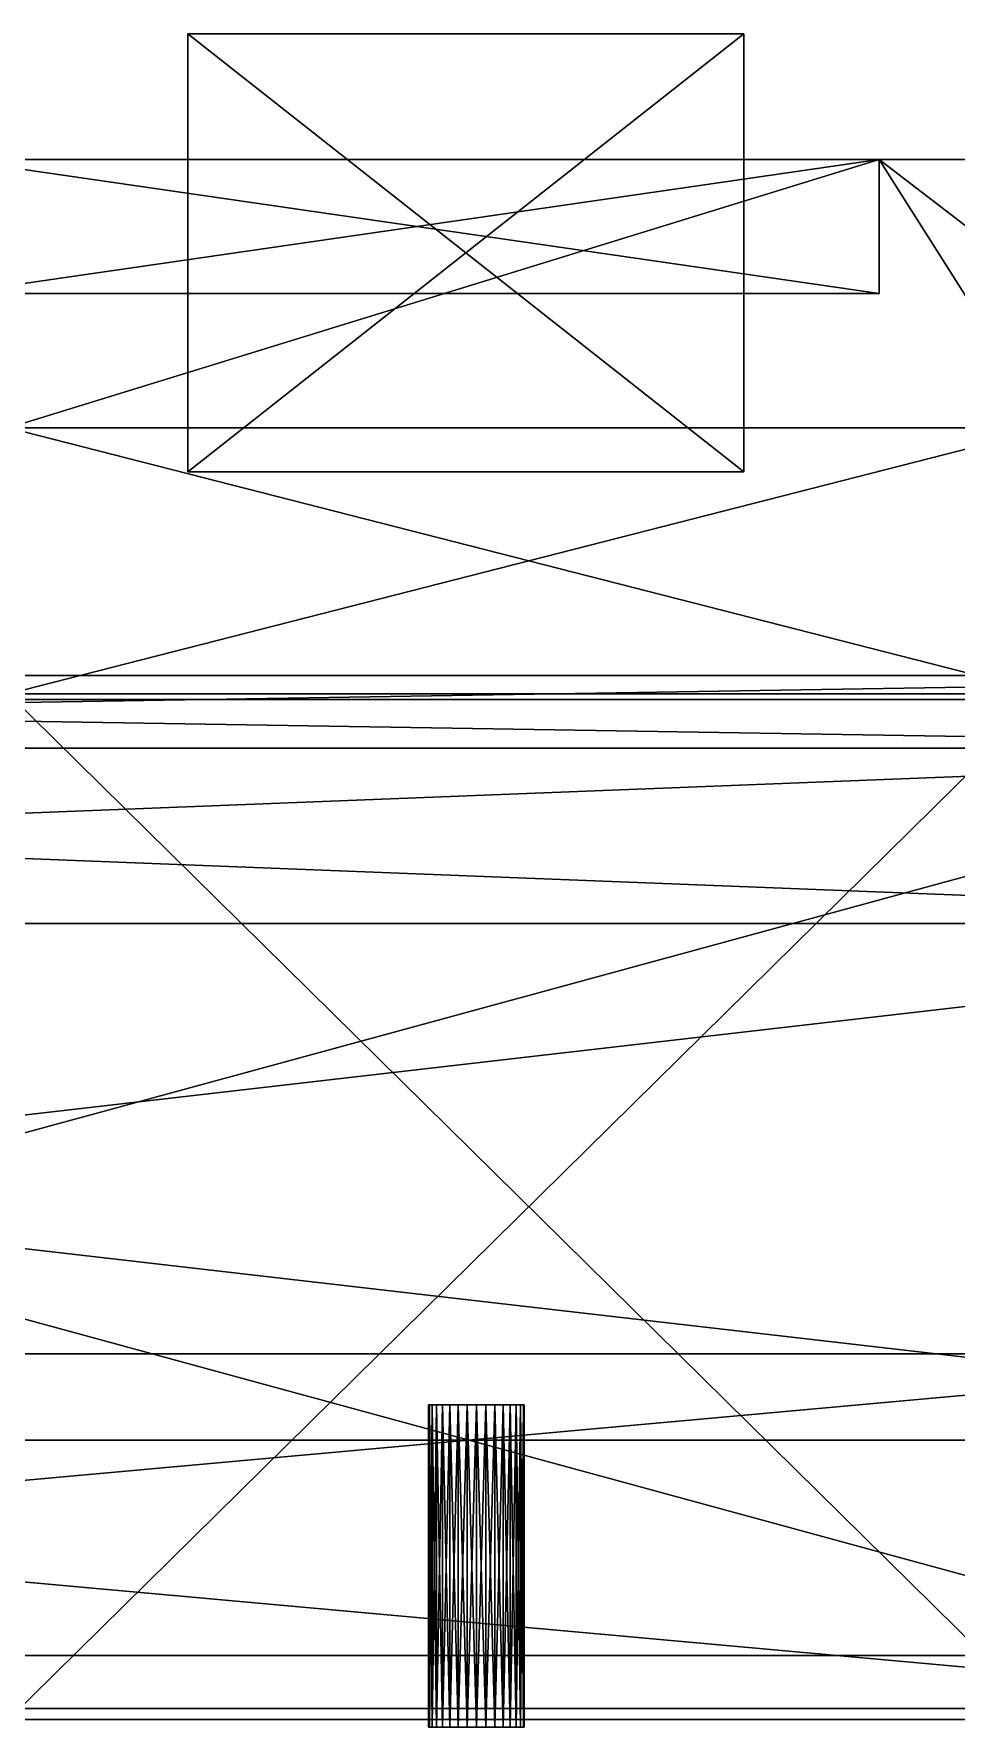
# Model space of a CAD drawing. Header units: metres. Extents: x -65 to 47, y 1 to 19.
# Drawn here: x -1.99 to 7.65, y 1.33 to 19.04 of the extents above; entities that cross this region are included whole.
import ezdxf

# ---------------------------------------------------------------- set-up
doc = ezdxf.new("R2010")
doc.units = ezdxf.units.M

msp = doc.modelspace()

# ---------------------------------------------------------------- linework, layer by layer
at = {"layer": 'back'}
for points in [[(6.84397, 17.7264, -106.849), (-2.25657, 14.9202, -109.603), (-2.82234, 17.7264, -106.849)], [(-2.25657, 14.9202, -109.603), (6.84397, 17.7264, -106.849), (8.61917, 14.9202, -109.603)], [(10.4982, 14.9202, -109.603), (6.84397, 17.7264, -106.849), (8.62797, 17.7264, -106.627)], [(6.84397, 17.7264, -106.849), (10.4982, 14.9202, -109.603), (8.61917, 14.9202, -109.603)], [(-2.25657, 12.1382, -109.603), (8.61917, 14.9202, -109.603), (8.61917, 12.1382, -109.603)], [(8.61917, 14.9202, -109.603), (-2.25657, 12.1382, -109.603), (-2.25657, 14.9202, -109.603)], [(-2.25657, 12.1382, -109.603), (8.61917, 1.40639, -109.603), (-2.25658, 1.40639, -109.603)], [(8.61917, 1.40639, -109.603), (-2.25657, 12.1382, -109.603), (8.61917, 12.1382, -109.603)]]:
    msp.add_3dface(points, dxfattribs=at)
at = {"layer": 'Cube.005'}
for points in [[(-28.4474, 1.52413, 91.282), (12.5226, 5.23413, 91.282), (12.5226, 1.52413, 91.282)], [(12.5226, 5.23413, 91.282), (-28.4474, 1.52413, 91.282), (-28.4474, 5.23413, 91.282)], [(-28.4474, 5.23413, 114.572), (12.5226, 1.52413, 114.572), (12.5226, 5.23413, 114.572)], [(12.5226, 1.52413, 114.572), (-28.4474, 5.23413, 114.572), (-28.4474, 1.52413, 114.572)], [(12.5226, 5.23413, 91.282), (-28.4474, 5.23413, 114.572), (12.5226, 5.23413, 114.572)], [(-28.4474, 5.23413, 114.572), (12.5226, 5.23413, 91.282), (-28.4474, 5.23413, 91.282)], [(-28.4474, 1.52413, 91.282), (12.5226, 1.52413, 114.572), (-28.4474, 1.52413, 114.572)], [(12.5226, 1.52413, 114.572), (-28.4474, 1.52413, 91.282), (12.5226, 1.52413, 91.282)]]:
    msp.add_3dface(points, dxfattribs=at)
at = {"layer": 'Cube.007'}
for points in [[(11.2754, 12.0763, -120.565), (-25.8545, 12.0763, -120.17), (10.8144, 12.0763, -116.252)], [(-25.8545, 12.0763, -120.17), (11.2754, 12.0763, -120.565), (-25.3934, 12.0763, -124.484)], [(-25.8545, 12.0763, -120.17), (10.8144, 2.0763, -116.252), (10.8144, 12.0763, -116.252)], [(10.8144, 2.0763, -116.252), (-25.8545, 12.0763, -120.17), (-25.8545, 2.0763, -120.17)], [(14.5336, 12.0763, -151.053), (-25.3934, 12.0763, -124.484), (11.2754, 12.0763, -120.565)], [(-25.3934, 12.0763, -124.484), (14.5336, 12.0763, -151.053), (-22.1353, 12.0763, -154.972)], [(-22.1353, 2.0763, -154.972), (14.5336, 12.0763, -151.053), (14.5336, 2.0763, -151.053)], [(14.5336, 12.0763, -151.053), (-22.1353, 2.0763, -154.972), (-22.1353, 12.0763, -154.972)], [(-25.8545, 2.0763, -120.17), (11.2754, 2.0763, -120.565), (10.8144, 2.0763, -116.252)], [(11.2754, 2.0763, -120.565), (-25.8545, 2.0763, -120.17), (-25.3934, 2.0763, -124.484)], [(-25.3934, 2.0763, -124.484), (14.5336, 2.0763, -151.053), (11.2754, 2.0763, -120.565)], [(14.5336, 2.0763, -151.053), (-25.3934, 2.0763, -124.484), (-22.1353, 2.0763, -154.972)]]:
    msp.add_3dface(points, dxfattribs=at)
at = {"layer": 'Cube.011'}
for points in [[(-2.25658, 1.40639, 98.8857), (8.61917, 1.40639, 100.397), (-2.25657, 1.40639, 100.397)], [(8.61917, 1.40639, 100.397), (-2.25658, 1.40639, 98.8857), (8.61917, 1.40639, 98.8857)], [(-2.25658, 1.40639, 41.5326), (8.61917, 1.40639, 98.8857), (-2.25658, 1.40639, 98.8857)], [(8.61917, 1.40639, 98.8857), (-2.25658, 1.40639, 41.5326), (8.61917, 1.40639, 41.5326)], [(-2.25658, 1.40639, -109.603), (8.61917, 1.40639, -108.322), (-2.25658, 1.40639, -108.322)], [(8.61917, 1.40639, -108.322), (-2.25658, 1.40639, -109.603), (8.61917, 1.40639, -109.603)], [(-2.25658, 1.40639, -92.2717), (8.61917, 1.40639, -63.0661), (-2.25658, 1.40639, -63.0661)], [(8.61917, 1.40639, -63.0661), (-2.25658, 1.40639, -92.2717), (8.61917, 1.40639, -92.2717)], [(-2.25658, 1.40639, -108.322), (8.61917, 1.40639, -92.2717), (-2.25658, 1.40639, -92.2717)], [(8.61917, 1.40639, -92.2717), (-2.25658, 1.40639, -108.322), (8.61917, 1.40639, -108.322)], [(-2.25658, 1.40639, -63.0661), (8.61917, 1.40639, -33.0483), (-2.25658, 1.40639, -33.0483)], [(8.61917, 1.40639, -33.0483), (-2.25658, 1.40639, -63.0661), (8.61917, 1.40639, -63.0661)], [(-2.25658, 1.40639, -33.0483), (8.61917, 1.40639, -4.11331), (-2.25658, 1.40639, -4.11331)], [(8.61917, 1.40639, -4.11331), (-2.25658, 1.40639, -33.0483), (8.61917, 1.40639, -33.0483)], [(-2.25658, 1.40639, -4.11331), (8.61917, 1.40639, 13.742), (-2.25658, 1.40639, 13.742)], [(8.61917, 1.40639, 13.742), (-2.25658, 1.40639, -4.11331), (8.61917, 1.40639, -4.11331)], [(-2.25658, 1.40639, 13.742), (8.61917, 1.40639, 41.5326), (-2.25658, 1.40639, 41.5326)], [(8.61917, 1.40639, 41.5326), (-2.25658, 1.40639, 13.742), (8.61917, 1.40639, 13.742)]]:
    msp.add_3dface(points, dxfattribs=at)
at = {"layer": 'Cube.031'}
for points in [[(-31.5457, 4.32833, 115.691), (15.2621, 4.32833, 117.182), (-31.5457, 4.32833, 117.182)], [(15.2621, 4.32833, 117.182), (-31.5457, 4.32833, 115.691), (15.2621, 4.32833, 115.691)], [(-31.5457, 4.32833, 57.1824), (15.2621, 4.32833, 58.8029), (-31.5457, 4.32833, 58.8029)], [(15.2621, 4.32833, 58.8029), (-31.5457, 4.32833, 57.1824), (15.2621, 4.32833, 57.1824)]]:
    msp.add_3dface(points, dxfattribs=at)
at = {"layer": 'Cube.032'}
for points in [[(-0.3805, 14.4607, -6.09012), (-0.3805, 19.0407, -4.10012), (-0.3805, 19.0407, -6.09012)], [(-0.3805, 19.0407, -4.10012), (-0.3805, 14.4607, -6.09012), (-0.3805, 14.4607, -4.10012)], [(-0.3805, 14.4607, -6.09012), (5.4295, 19.0407, -6.09012), (5.4295, 14.4607, -6.09012)], [(5.4295, 19.0407, -6.09012), (-0.3805, 14.4607, -6.09012), (-0.3805, 19.0407, -6.09012)], [(-0.3805, 19.0407, -4.10012), (5.4295, 14.4607, -4.10012), (5.4295, 19.0407, -4.10012)], [(5.4295, 14.4607, -4.10012), (-0.3805, 19.0407, -4.10012), (-0.3805, 14.4607, -4.10012)], [(5.4295, 19.0407, -6.09012), (-0.3805, 19.0407, -4.10012), (5.4295, 19.0407, -4.10012)], [(-0.3805, 19.0407, -4.10012), (5.4295, 19.0407, -6.09012), (-0.3805, 19.0407, -6.09012)], [(5.4295, 14.4607, -4.10012), (5.4295, 19.0407, -6.09012), (5.4295, 19.0407, -4.10012)], [(5.4295, 19.0407, -6.09012), (5.4295, 14.4607, -4.10012), (5.4295, 14.4607, -6.09012)], [(-0.3805, 14.4607, -6.09012), (5.4295, 14.4607, -4.10012), (-0.3805, 14.4607, -4.10012)], [(5.4295, 14.4607, -4.10012), (-0.3805, 14.4607, -6.09012), (5.4295, 14.4607, -6.09012)]]:
    msp.add_3dface(points, dxfattribs=at)
at = {"layer": 'Cylinder.003'}
for points in [[(2.13436, 1.32802, 116.245), (2.14397, 4.69802, 116.343), (2.13436, 4.69802, 116.245)], [(2.14397, 4.69802, 116.343), (2.13436, 1.32802, 116.245), (2.14397, 1.32802, 116.343)], [(2.14397, 1.32802, 116.147), (2.13436, 4.69802, 116.245), (2.14397, 4.69802, 116.147)], [(2.13436, 4.69802, 116.245), (2.14397, 1.32802, 116.147), (2.13436, 1.32802, 116.245)], [(3.13436, 4.69802, 116.245), (2.13436, 4.69802, 116.245), (2.14397, 4.69802, 116.343)], [(3.12475, 4.69802, 116.147), (2.13436, 4.69802, 116.245), (3.13436, 4.69802, 116.245)], [(3.12475, 4.69802, 116.147), (2.14397, 4.69802, 116.147), (2.13436, 4.69802, 116.245)], [(2.14397, 1.32802, 116.343), (2.17242, 4.69802, 116.436), (2.14397, 4.69802, 116.343)], [(2.17242, 4.69802, 116.436), (2.14397, 1.32802, 116.343), (2.17242, 1.32802, 116.436)], [(2.17242, 1.32802, 116.054), (2.14397, 4.69802, 116.147), (2.17242, 4.69802, 116.054)], [(2.14397, 4.69802, 116.147), (2.17242, 1.32802, 116.054), (2.14397, 1.32802, 116.147)], [(3.12475, 4.69802, 116.343), (2.14397, 4.69802, 116.343), (2.17242, 4.69802, 116.436)], [(3.13436, 4.69802, 116.245), (2.14397, 4.69802, 116.343), (3.12475, 4.69802, 116.343)], [(3.0963, 4.69802, 116.054), (2.14397, 4.69802, 116.147), (3.12475, 4.69802, 116.147)], [(3.0963, 4.69802, 116.054), (2.17242, 4.69802, 116.054), (2.14397, 4.69802, 116.147)], [(2.17242, 1.32802, 116.436), (2.21863, 4.69802, 116.523), (2.17242, 4.69802, 116.436)], [(2.21863, 4.69802, 116.523), (2.17242, 1.32802, 116.436), (2.21863, 1.32802, 116.523)], [(2.21863, 1.32802, 115.967), (2.17242, 4.69802, 116.054), (2.21863, 4.69802, 115.967)], [(2.17242, 4.69802, 116.054), (2.21863, 1.32802, 115.967), (2.17242, 1.32802, 116.054)], [(3.0963, 4.69802, 116.436), (2.17242, 4.69802, 116.436), (2.21863, 4.69802, 116.523)], [(3.12475, 4.69802, 116.343), (2.17242, 4.69802, 116.436), (3.0963, 4.69802, 116.436)], [(3.0501, 4.69802, 115.967), (2.17242, 4.69802, 116.054), (3.0963, 4.69802, 116.054)], [(3.0501, 4.69802, 115.967), (2.21863, 4.69802, 115.967), (2.17242, 4.69802, 116.054)], [(2.21863, 1.32802, 116.523), (2.28081, 4.69802, 116.599), (2.21863, 4.69802, 116.523)], [(2.28081, 4.69802, 116.599), (2.21863, 1.32802, 116.523), (2.28081, 1.32802, 116.599)], [(2.28081, 1.32802, 115.891), (2.21863, 4.69802, 115.967), (2.28081, 4.69802, 115.891)], [(2.21863, 4.69802, 115.967), (2.28081, 1.32802, 115.891), (2.21863, 1.32802, 115.967)], [(3.0501, 4.69802, 116.523), (2.21863, 4.69802, 116.523), (2.28081, 4.69802, 116.599)], [(3.0963, 4.69802, 116.436), (2.21863, 4.69802, 116.523), (3.0501, 4.69802, 116.523)], [(2.98791, 4.69802, 115.891), (2.21863, 4.69802, 115.967), (3.0501, 4.69802, 115.967)], [(2.98791, 4.69802, 115.891), (2.28081, 4.69802, 115.891), (2.21863, 4.69802, 115.967)], [(2.28081, 4.69802, 116.599), (2.35658, 1.32802, 116.661), (2.35658, 4.69802, 116.661)], [(2.35658, 1.32802, 116.661), (2.28081, 4.69802, 116.599), (2.28081, 1.32802, 116.599)], [(2.28081, 1.32802, 115.891), (2.35658, 4.69802, 115.829), (2.35658, 1.32802, 115.829)], [(2.35658, 4.69802, 115.829), (2.28081, 1.32802, 115.891), (2.28081, 4.69802, 115.891)], [(2.98791, 4.69802, 116.599), (2.28081, 4.69802, 116.599), (2.35658, 4.69802, 116.661)], [(3.0501, 4.69802, 116.523), (2.28081, 4.69802, 116.599), (2.98791, 4.69802, 116.599)], [(2.91215, 4.69802, 115.829), (2.28081, 4.69802, 115.891), (2.98791, 4.69802, 115.891)], [(2.91215, 4.69802, 115.829), (2.35658, 4.69802, 115.829), (2.28081, 4.69802, 115.891)], [(2.35658, 4.69802, 116.661), (2.44302, 1.32802, 116.707), (2.44302, 4.69802, 116.707)], [(2.44302, 1.32802, 116.707), (2.35658, 4.69802, 116.661), (2.35658, 1.32802, 116.661)], [(2.35658, 1.32802, 115.829), (2.44302, 4.69802, 115.783), (2.44302, 1.32802, 115.783)], [(2.44302, 4.69802, 115.783), (2.35658, 1.32802, 115.829), (2.35658, 4.69802, 115.829)], [(2.91215, 4.69802, 116.661), (2.35658, 4.69802, 116.661), (2.44302, 4.69802, 116.707)], [(2.98791, 4.69802, 116.599), (2.35658, 4.69802, 116.661), (2.91215, 4.69802, 116.661)], [(2.8257, 4.69802, 115.783), (2.35658, 4.69802, 115.829), (2.91215, 4.69802, 115.829)], [(2.8257, 4.69802, 115.783), (2.44302, 4.69802, 115.783), (2.35658, 4.69802, 115.829)], [(2.44302, 4.69802, 116.707), (2.53681, 1.32802, 116.735), (2.53681, 4.69802, 116.735)], [(2.53681, 1.32802, 116.735), (2.44302, 4.69802, 116.707), (2.44302, 1.32802, 116.707)], [(2.8257, 4.69802, 116.707), (2.44302, 4.69802, 116.707), (2.53681, 4.69802, 116.735)], [(2.91215, 4.69802, 116.661), (2.44302, 4.69802, 116.707), (2.8257, 4.69802, 116.707)], [(2.73191, 4.69802, 115.755), (2.44302, 4.69802, 115.783), (2.8257, 4.69802, 115.783)], [(2.73191, 4.69802, 115.755), (2.53682, 4.69802, 115.755), (2.44302, 4.69802, 115.783)], [(2.44302, 1.32802, 115.783), (2.53682, 4.69802, 115.755), (2.53682, 1.32802, 115.755)], [(2.53682, 4.69802, 115.755), (2.44302, 1.32802, 115.783), (2.44302, 4.69802, 115.783)], [(2.53681, 4.69802, 116.735), (2.63436, 1.32802, 116.745), (2.63436, 4.69802, 116.745)], [(2.63436, 1.32802, 116.745), (2.53681, 4.69802, 116.735), (2.53681, 1.32802, 116.735)], [(2.7319, 4.69802, 116.735), (2.53681, 4.69802, 116.735), (2.63436, 4.69802, 116.745)], [(2.8257, 4.69802, 116.707), (2.53681, 4.69802, 116.735), (2.7319, 4.69802, 116.735)], [(2.53682, 4.69802, 115.755), (2.73191, 4.69802, 115.755), (2.63436, 4.69802, 115.745)], [(2.53682, 1.32802, 115.755), (2.63436, 4.69802, 115.745), (2.63436, 1.32802, 115.745)], [(2.63436, 4.69802, 115.745), (2.53682, 1.32802, 115.755), (2.53682, 4.69802, 115.755)], [(2.63436, 1.32802, 115.745), (2.73191, 4.69802, 115.755), (2.73191, 1.32802, 115.755)], [(2.73191, 4.69802, 115.755), (2.63436, 1.32802, 115.745), (2.63436, 4.69802, 115.745)], [(2.63436, 4.69802, 116.745), (2.7319, 1.32802, 116.735), (2.7319, 4.69802, 116.735)], [(2.7319, 1.32802, 116.735), (2.63436, 4.69802, 116.745), (2.63436, 1.32802, 116.745)], [(2.7319, 4.69802, 116.735), (2.8257, 1.32802, 116.707), (2.8257, 4.69802, 116.707)], [(2.8257, 1.32802, 116.707), (2.7319, 4.69802, 116.735), (2.7319, 1.32802, 116.735)], [(2.73191, 1.32802, 115.755), (2.8257, 4.69802, 115.783), (2.8257, 1.32802, 115.783)], [(2.8257, 4.69802, 115.783), (2.73191, 1.32802, 115.755), (2.73191, 4.69802, 115.755)], [(2.8257, 1.32802, 115.783), (2.91215, 4.69802, 115.829), (2.91215, 1.32802, 115.829)], [(2.91215, 4.69802, 115.829), (2.8257, 1.32802, 115.783), (2.8257, 4.69802, 115.783)], [(2.8257, 4.69802, 116.707), (2.91215, 1.32802, 116.661), (2.91215, 4.69802, 116.661)], [(2.91215, 1.32802, 116.661), (2.8257, 4.69802, 116.707), (2.8257, 1.32802, 116.707)], [(2.91215, 1.32802, 115.829), (2.98791, 4.69802, 115.891), (2.98791, 1.32802, 115.891)], [(2.98791, 4.69802, 115.891), (2.91215, 1.32802, 115.829), (2.91215, 4.69802, 115.829)], [(2.91215, 4.69802, 116.661), (2.98791, 1.32802, 116.599), (2.98791, 4.69802, 116.599)], [(2.98791, 1.32802, 116.599), (2.91215, 4.69802, 116.661), (2.91215, 1.32802, 116.661)], [(3.0501, 1.32802, 115.967), (2.98791, 4.69802, 115.891), (3.0501, 4.69802, 115.967)], [(2.98791, 4.69802, 115.891), (3.0501, 1.32802, 115.967), (2.98791, 1.32802, 115.891)], [(2.98791, 1.32802, 116.599), (3.0501, 4.69802, 116.523), (2.98791, 4.69802, 116.599)], [(3.0501, 4.69802, 116.523), (2.98791, 1.32802, 116.599), (3.0501, 1.32802, 116.523)], [(3.0963, 1.32802, 116.054), (3.0501, 4.69802, 115.967), (3.0963, 4.69802, 116.054)], [(3.0501, 4.69802, 115.967), (3.0963, 1.32802, 116.054), (3.0501, 1.32802, 115.967)], [(3.0501, 1.32802, 116.523), (3.0963, 4.69802, 116.436), (3.0501, 4.69802, 116.523)], [(3.0963, 4.69802, 116.436), (3.0501, 1.32802, 116.523), (3.0963, 1.32802, 116.436)], [(3.12475, 1.32802, 116.147), (3.0963, 4.69802, 116.054), (3.12475, 4.69802, 116.147)], [(3.0963, 4.69802, 116.054), (3.12475, 1.32802, 116.147), (3.0963, 1.32802, 116.054)], [(3.0963, 1.32802, 116.436), (3.12475, 4.69802, 116.343), (3.0963, 4.69802, 116.436)], [(3.12475, 4.69802, 116.343), (3.0963, 1.32802, 116.436), (3.12475, 1.32802, 116.343)], [(3.13436, 1.32802, 116.245), (3.12475, 4.69802, 116.147), (3.13436, 4.69802, 116.245)], [(3.12475, 4.69802, 116.147), (3.13436, 1.32802, 116.245), (3.12475, 1.32802, 116.147)], [(3.12475, 1.32802, 116.343), (3.13436, 4.69802, 116.245), (3.12475, 4.69802, 116.343)], [(3.13436, 4.69802, 116.245), (3.12475, 1.32802, 116.343), (3.13436, 1.32802, 116.245)], [(2.13436, 1.32802, 116.245), (3.12475, 1.32802, 116.343), (2.14397, 1.32802, 116.343)], [(2.13436, 1.32802, 116.245), (3.13436, 1.32802, 116.245), (3.12475, 1.32802, 116.343)], [(2.13436, 1.32802, 116.245), (3.12475, 1.32802, 116.147), (3.13436, 1.32802, 116.245)], [(2.14397, 1.32802, 116.147), (3.12475, 1.32802, 116.147), (2.13436, 1.32802, 116.245)], [(2.14397, 1.32802, 116.343), (3.0963, 1.32802, 116.436), (2.17242, 1.32802, 116.436)], [(2.14397, 1.32802, 116.343), (3.12475, 1.32802, 116.343), (3.0963, 1.32802, 116.436)], [(2.17242, 1.32802, 116.054), (3.12475, 1.32802, 116.147), (2.14397, 1.32802, 116.147)], [(2.17242, 1.32802, 116.436), (3.0963, 1.32802, 116.436), (2.21863, 1.32802, 116.523)], [(2.17242, 1.32802, 116.054), (3.0963, 1.32802, 116.054), (3.12475, 1.32802, 116.147)], [(2.21863, 1.32802, 115.967), (3.0963, 1.32802, 116.054), (2.17242, 1.32802, 116.054)], [(2.21863, 1.32802, 116.523), (2.98791, 1.32802, 116.599), (2.28081, 1.32802, 116.599)], [(2.21863, 1.32802, 116.523), (3.0501, 1.32802, 116.523), (2.98791, 1.32802, 116.599)], [(2.21863, 1.32802, 116.523), (3.0963, 1.32802, 116.436), (3.0501, 1.32802, 116.523)], [(2.21863, 1.32802, 115.967), (3.0501, 1.32802, 115.967), (3.0963, 1.32802, 116.054)], [(2.28081, 1.32802, 115.891), (3.0501, 1.32802, 115.967), (2.21863, 1.32802, 115.967)], [(2.28081, 1.32802, 116.599), (2.91215, 1.32802, 116.661), (2.35658, 1.32802, 116.661)], [(2.28081, 1.32802, 116.599), (2.98791, 1.32802, 116.599), (2.91215, 1.32802, 116.661)], [(2.28081, 1.32802, 115.891), (2.98791, 1.32802, 115.891), (3.0501, 1.32802, 115.967)], [(2.35658, 1.32802, 115.829), (2.98791, 1.32802, 115.891), (2.28081, 1.32802, 115.891)], [(2.35658, 1.32802, 116.661), (2.8257, 1.32802, 116.707), (2.44302, 1.32802, 116.707)], [(2.35658, 1.32802, 116.661), (2.91215, 1.32802, 116.661), (2.8257, 1.32802, 116.707)], [(2.35658, 1.32802, 115.829), (2.91215, 1.32802, 115.829), (2.98791, 1.32802, 115.891)], [(2.44302, 1.32802, 115.783), (2.91215, 1.32802, 115.829), (2.35658, 1.32802, 115.829)], [(2.44302, 1.32802, 116.707), (2.7319, 1.32802, 116.735), (2.53681, 1.32802, 116.735)], [(2.44302, 1.32802, 116.707), (2.8257, 1.32802, 116.707), (2.7319, 1.32802, 116.735)], [(2.44302, 1.32802, 115.783), (2.8257, 1.32802, 115.783), (2.91215, 1.32802, 115.829)], [(2.53682, 1.32802, 115.755), (2.8257, 1.32802, 115.783), (2.44302, 1.32802, 115.783)], [(2.53681, 1.32802, 116.735), (2.7319, 1.32802, 116.735), (2.63436, 1.32802, 116.745)], [(2.53682, 1.32802, 115.755), (2.73191, 1.32802, 115.755), (2.8257, 1.32802, 115.783)], [(2.73191, 1.32802, 115.755), (2.53682, 1.32802, 115.755), (2.63436, 1.32802, 115.745)]]:
    msp.add_3dface(points, dxfattribs=at)
at = {"layer": 'front'}
for points in [[(-2.25658, 14.9202, 100.397), (6.84397, 17.7264, 97.8907), (-2.82233, 17.7264, 97.8997)], [(6.84397, 17.7264, 97.8907), (-2.25658, 14.9202, 100.397), (8.61917, 14.9202, 100.397)], [(10.4982, 14.9202, 98.6077), (6.84397, 17.7264, 97.8907), (8.61917, 14.9202, 100.397)], [(6.84397, 17.7264, 97.8907), (10.4982, 14.9202, 98.6077), (8.62797, 17.7264, 96.8177)], [(-2.25658, 14.9202, 100.397), (8.61917, 12.1382, 100.397), (8.61917, 14.9202, 100.397)], [(8.61917, 12.1382, 100.397), (-2.25658, 14.9202, 100.397), (-2.25658, 12.1382, 100.397)], [(-2.25657, 1.40639, 100.397), (8.61917, 12.1382, 100.397), (-2.25658, 12.1382, 100.397)], [(8.61917, 12.1382, 100.397), (-2.25657, 1.40639, 100.397), (8.61917, 1.40639, 100.397)]]:
    msp.add_3dface(points, dxfattribs=at)
at = {"layer": 'object2_back'}
for points in [[(-31.5457, 11.5676, 57.1824), (15.2621, 12.3283, 57.1824), (15.2621, 11.5676, 57.1824)], [(15.2621, 12.3283, 57.1824), (-31.5457, 11.5676, 57.1824), (-31.5457, 12.3283, 57.1824)], [(-31.5457, 9.73332, 57.1824), (15.2621, 11.5676, 57.1824), (15.2621, 9.73332, 57.1824)], [(15.2621, 11.5676, 57.1824), (-31.5457, 9.73332, 57.1824), (-31.5457, 11.5676, 57.1824)], [(-31.5457, 4.32833, 57.1824), (15.2621, 9.73332, 57.1824), (15.2621, 4.32833, 57.1824)], [(15.2621, 9.73332, 57.1824), (-31.5457, 4.32833, 57.1824), (-31.5457, 9.73332, 57.1824)]]:
    msp.add_3dface(points, dxfattribs=at)
at = {"layer": 'object2_bordertop'}
for points in [[(-31.5457, 11.5676, 115.691), (15.2621, 12.3283, 115.691), (15.2621, 11.5676, 115.691)], [(15.2621, 12.3283, 115.691), (-31.5457, 11.5676, 115.691), (-31.5457, 12.3283, 115.691)], [(-31.5457, 12.3283, 58.8029), (15.2621, 11.5676, 58.8029), (15.2621, 12.3283, 58.8029)], [(15.2621, 11.5676, 58.8029), (-31.5457, 12.3283, 58.8029), (-31.5457, 11.5676, 58.8029)], [(15.2621, 12.3283, 115.691), (-31.5457, 12.3283, 117.182), (15.2621, 12.3283, 117.182)], [(-31.5457, 12.3283, 117.182), (15.2621, 12.3283, 115.691), (-31.5457, 12.3283, 115.691)], [(15.2621, 12.3283, 57.1824), (-31.5457, 12.3283, 58.8029), (15.2621, 12.3283, 58.8029)], [(-31.5457, 12.3283, 58.8029), (15.2621, 12.3283, 57.1824), (-31.5457, 12.3283, 57.1824)]]:
    msp.add_3dface(points, dxfattribs=at)
at = {"layer": 'object2_front'}
for points in [[(-31.5457, 12.3283, 117.182), (15.2621, 11.5676, 117.182), (15.2621, 12.3283, 117.182)], [(15.2621, 11.5676, 117.182), (-31.5457, 12.3283, 117.182), (-31.5457, 11.5676, 117.182)], [(-31.5457, 11.5676, 117.182), (15.2621, 9.73332, 117.182), (15.2621, 11.5676, 117.182)], [(15.2621, 9.73332, 117.182), (-31.5457, 11.5676, 117.182), (-31.5457, 9.73332, 117.182)], [(-31.5457, 9.73332, 117.182), (15.2621, 4.32833, 117.182), (15.2621, 9.73332, 117.182)], [(15.2621, 4.32833, 117.182), (-31.5457, 9.73332, 117.182), (-31.5457, 4.32833, 117.182)], [(-31.5457, 4.32833, 58.8029), (15.2621, 4.32833, 115.691), (-31.5457, 4.32833, 115.691)], [(15.2621, 4.32833, 115.691), (-31.5457, 4.32833, 58.8029), (15.2621, 4.32833, 58.8029)]]:
    msp.add_3dface(points, dxfattribs=at)
at = {"layer": 'object2_roof'}
for points in [[(15.2621, 11.5676, 58.8029), (-31.5457, 11.5676, 115.691), (15.2621, 11.5676, 115.691)], [(-31.5457, 11.5676, 115.691), (15.2621, 11.5676, 58.8029), (-31.5457, 11.5676, 58.8029)]]:
    msp.add_3dface(points, dxfattribs=at)
at = {"layer": 'roof'}
for points in [[(6.84397, 16.3263, 96.4177), (-2.82234, 16.3263, 40.4454), (-2.82234, 16.3263, 96.4267)], [(-2.82234, 16.3263, 40.4454), (6.84397, 16.3263, 96.4177), (6.84397, 16.3263, 40.4387)], [(6.84397, 16.3263, -61.5054), (-2.82234, 16.3263, -89.9297), (-2.82234, 16.3263, -61.5033)], [(-2.82234, 16.3263, -89.9297), (6.84397, 16.3263, -61.5054), (6.84397, 16.3263, -89.9304)], [(6.84397, 16.3263, -89.9304), (-2.82234, 16.3263, -105.599), (-2.82234, 16.3263, -89.9297)], [(-2.82234, 16.3263, -105.599), (6.84397, 16.3263, -89.9304), (6.84397, 16.3263, -105.6)], [(6.84397, 16.3263, -32.355), (-2.82234, 16.3263, -61.5033), (-2.82234, 16.3263, -32.3515)], [(-2.82234, 16.3263, -61.5033), (6.84397, 16.3263, -32.355), (6.84397, 16.3263, -61.5054)], [(6.84397, 16.3263, -4.11342), (-2.82234, 16.3263, -32.3515), (-2.82234, 16.3263, -4.10866)], [(-2.82234, 16.3263, -32.3515), (6.84397, 16.3263, -4.11342), (6.84397, 16.3263, -32.355)], [(6.84397, 16.3263, 13.3141), (-2.82234, 16.3263, -4.10866), (-2.82234, 16.3263, 13.3195)], [(-2.82234, 16.3263, -4.10866), (6.84397, 16.3263, 13.3141), (6.84397, 16.3263, -4.11342)], [(6.84397, 16.3263, 40.4387), (-2.82234, 16.3263, 13.3195), (-2.82234, 16.3263, 40.4454)], [(-2.82234, 16.3263, 13.3195), (6.84397, 16.3263, 40.4387), (6.84397, 16.3263, 13.3141)]]:
    msp.add_3dface(points, dxfattribs=at)
at = {"layer": 'topborder'}
for points in [[(-2.82234, 16.3263, 96.4267), (6.84397, 17.7264, 96.4177), (6.84397, 16.3263, 96.4177)], [(6.84397, 17.7264, 96.4177), (-2.82234, 16.3263, 96.4267), (-2.82234, 17.7264, 96.4267)], [(6.84397, 17.7264, 97.8907), (-2.82234, 17.7264, 96.4267), (-2.82233, 17.7264, 97.8997)], [(-2.82234, 17.7264, 96.4267), (6.84397, 17.7264, 97.8907), (6.84397, 17.7264, 96.4177)], [(6.84397, 17.7264, -106.849), (-2.82234, 17.7264, -105.599), (6.84397, 17.7264, -105.6)], [(-2.82234, 17.7264, -105.599), (6.84397, 17.7264, -106.849), (-2.82234, 17.7264, -106.849)], [(-2.82234, 17.7264, -105.599), (6.84397, 16.3263, -105.6), (6.84397, 17.7264, -105.6)], [(6.84397, 16.3263, -105.6), (-2.82234, 17.7264, -105.599), (-2.82234, 16.3263, -105.599)], [(8.62797, 17.7264, 96.8177), (6.84397, 17.7264, 96.4177), (6.84397, 17.7264, 97.8907)], [(6.84397, 17.7264, 96.4177), (8.62797, 17.7264, 96.8177), (8.62797, 17.7264, 95.3539)], [(8.62797, 17.7264, 95.3539), (6.84397, 17.7264, 40.4387), (6.84397, 17.7264, 96.4177)], [(6.84397, 17.7264, 40.4387), (8.62797, 17.7264, 95.3539), (8.62797, 17.7264, 39.713)], [(8.62797, 17.7264, -106.627), (6.84397, 17.7264, -105.6), (8.62797, 17.7264, -105.386)], [(6.84397, 17.7264, -105.6), (8.62797, 17.7264, -106.627), (6.84397, 17.7264, -106.849)], [(6.84397, 16.3263, -105.6), (6.84397, 17.7264, -89.9304), (6.84397, 17.7264, -105.6)], [(6.84397, 17.7264, -89.9304), (6.84397, 16.3263, -105.6), (6.84397, 16.3263, -89.9304)], [(6.84397, 16.3263, -61.5054), (6.84397, 17.7264, -32.355), (6.84397, 17.7264, -61.5054)], [(6.84397, 17.7264, -32.355), (6.84397, 16.3263, -61.5054), (6.84397, 16.3263, -32.355)], [(8.62797, 17.7264, -89.8103), (6.84397, 17.7264, -61.5054), (8.62797, 17.7264, -61.5775)], [(6.84397, 17.7264, -61.5054), (8.62797, 17.7264, -89.8103), (6.84397, 17.7264, -89.9304)], [(8.62797, 17.7264, -105.386), (6.84397, 17.7264, -89.9304), (8.62797, 17.7264, -89.8103)], [(6.84397, 17.7264, -89.9304), (8.62797, 17.7264, -105.386), (6.84397, 17.7264, -105.6)], [(6.84397, 16.3263, -89.9304), (6.84397, 17.7264, -61.5054), (6.84397, 17.7264, -89.9304)], [(6.84397, 17.7264, -61.5054), (6.84397, 16.3263, -89.9304), (6.84397, 16.3263, -61.5054)], [(6.84397, 16.3263, -32.355), (6.84397, 17.7264, -4.11342), (6.84397, 17.7264, -32.355)], [(6.84397, 17.7264, -4.11342), (6.84397, 16.3263, -32.355), (6.84397, 16.3263, -4.11342)], [(8.62797, 17.7264, -32.6407), (6.84397, 17.7264, -61.5054), (6.84397, 17.7264, -32.355)], [(6.84397, 17.7264, -61.5054), (8.62797, 17.7264, -32.6407), (8.62797, 17.7264, -61.5775)], [(6.84397, 16.3263, -4.11342), (6.84397, 17.7264, 13.3141), (6.84397, 17.7264, -4.11342)], [(6.84397, 17.7264, 13.3141), (6.84397, 16.3263, -4.11342), (6.84397, 16.3263, 13.3141)], [(8.62797, 17.7264, -4.5698), (6.84397, 17.7264, -32.355), (6.84397, 17.7264, -4.11342)], [(6.84397, 17.7264, -32.355), (8.62797, 17.7264, -4.5698), (8.62797, 17.7264, -32.6407)], [(6.84397, 16.3263, 13.3141), (6.84397, 17.7264, 40.4387), (6.84397, 17.7264, 13.3141)], [(6.84397, 17.7264, 40.4387), (6.84397, 16.3263, 13.3141), (6.84397, 16.3263, 40.4387)], [(8.62797, 17.7264, 12.7523), (6.84397, 17.7264, -4.11342), (6.84397, 17.7264, 13.3141)], [(6.84397, 17.7264, -4.11342), (8.62797, 17.7264, 12.7523), (8.62797, 17.7264, -4.5698)], [(6.84397, 16.3263, 40.4387), (6.84397, 17.7264, 96.4177), (6.84397, 17.7264, 40.4387)], [(6.84397, 17.7264, 96.4177), (6.84397, 16.3263, 40.4387), (6.84397, 16.3263, 96.4177)], [(8.62797, 17.7264, 39.713), (6.84397, 17.7264, 13.3141), (6.84397, 17.7264, 40.4387)], [(6.84397, 17.7264, 13.3141), (8.62797, 17.7264, 39.713), (8.62797, 17.7264, 12.7523)]]:
    msp.add_3dface(points, dxfattribs=at)

doc.saveas('drawing.dxf')
